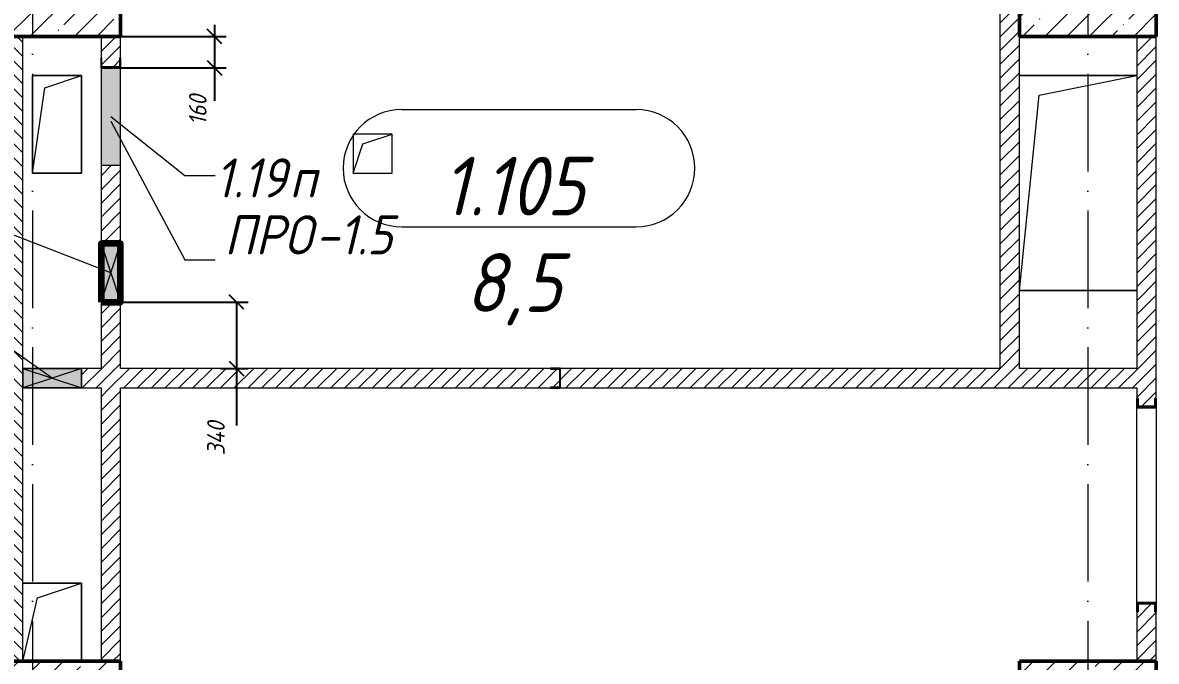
# Model space of a CAD drawing. Header units: millimetres. Extents: x -356862 to 418287, y 0 to 839748.
# Drawn here: x -98816 to -93015, y 522397 to 525668 of the extents above; entities that cross this region are included whole.
import ezdxf

# ---------------------------------------------------------------- set-up
doc = ezdxf.new("R2010")
doc.units = ezdxf.units.MM
doc.linetypes.add('50_200_ШТРИХ_1Т_ш5_п1_п1_', pattern=[700, 500, -100, 0, -100])
for name, color, linetype, lineweight in [('9.7) Заделка 956 шт', 6, 'Continuous', 158), ('A-____-____-DIMS', 7, 'Continuous', 9), ('A-DETL-GENF-OTLN', 7, 'Continuous', 9), ('A-FLOR-____-OTLN', 7, 'Continuous', 9), ('A-GENM-____-IDEN', 7, 'Continuous', 9), ('A-GENM-____-MCUT', 7, 'Continuous', 25), ('A-GENM-____-OTLN', 7, 'Continuous', 9), ('A-GENM-____-OTLN-1', 7, 'Continuous', 25), ('A-GLAZ-____-IDEN', 7, 'Continuous', 9), ('A-GLAZ-____-OTLN', 7, 'Continuous', 9), ('A-WALL-____-MCUT', 7, 'Continuous', 13), ('A-WALL-____-PATT-1', 7, 'Continuous', 9), ('A-WALL-FNSH-MCUT-1', 7, 'Continuous', 9), ('I-WALL-____-OTLN', 7, 'Continuous', 9), ('S-COLS-____-MCUT', 7, 'Continuous', 50), ('S-COLS-____-OTLN', 7, 'Continuous', 9), ('S-GRID-____-OTLN-1', 7, '50_200_ШТРИХ_1Т_ш5_п1_п1_', 9)]:
    doc.layers.add(name, color=color, linetype=linetype, lineweight=lineweight)
doc.layers.add('A-AREA-IDEN-1', color=7, linetype='Continuous', lineweight=9, true_color=0x000000)
doc.styles.add('ISOCPEUR_I', font='isocpeui.ttf', dxfattribs={"width": 0.9, "height": 2.5})
doc.styles.add('ISOCPEUR_I_11', font='isocpeui.ttf', dxfattribs={"width": 0.9, "height": 200})
doc.styles.add('ISOCPEUR_I_7', font='isocpeui.ttf', dxfattribs={"width": 0.9, "height": 90})
doc.dimstyles.new('ISO-1_8_0_9К_СРЕДНИЙ_Кладочные_1', dxfattribs={"dimscale": 304.8, "dimtxt": 89.638306, "dimasz": 0.246063, "dimexe": 0.19685, "dimexo": 0, "dimgap": 0, "dimtad": 1, "dimdec": 3, "dimrnd": 0.001, "dimdsep": 46, "dimtxsty": 'ISOCPEUR_I_7', "dimblk1": 'OBLIQUE', "dimblk2": 'OBLIQUE', "dimsah": 1, "dimcen": 0.09, "dimdle": 0.19685, "dimazin": 0, "dimtfac": 1, "dimtdec": 4, "dimtix": 1, "dimtmove": 0, "dimatfit": 3, "dimfxl": 1, "dimtvp": 1, "dimtolj": 1, "dimtzin": 0, "dimarcsym": 2})
pattern_1 = [(45, (-176515.067, 459015.94), (-35.35534, 35.35534), [])]

# ---------------------------------------------------------------- blocks, each defined once
blk = doc.blocks.new('BSC_Колонна _Прямоугольная - 500х700-V128-АР1_План отверстий 1 этажа в осях 1-64_Ю-ЯЯ')
at = {"layer": 'S-COLS-____-OTLN'}
h = blk.add_hatch(dxfattribs=at)
h.set_pattern_fill('FP_139', color=256, style=0, pattern_type=2)
h.set_pattern_definition([(315, (-63131.04, 77850), (114.04925, 114.04925), []), (315, (-63131.04, 77735.95), (114.04925, 114.04925), [201.613, -40.323, 3.353, -36.97])])
h.paths.add_polyline_path([(-250, 350), (-250, -350), (250, -350), (250, 350)], flags=0)
at = {"layer": 'S-COLS-____-MCUT'}
for p, q in [((250, 350), (-250, 350)), ((-250, 350), (-250, -350)), ((250, -350), (250, 350)), ((-250, -350), (250, -350))]:
    blk.add_line(p, q, dxfattribs=at)
blk = doc.blocks.new('BSC_Колонна _Прямоугольная - 500х700-V129-АР1_План отверстий 1 этажа в осях 1-64_Ю-ЯЯ')
at = {"layer": 'S-COLS-____-OTLN'}
h = blk.add_hatch(dxfattribs=at)
h.set_pattern_fill('FP_140', color=256, style=0, pattern_type=2)
h.set_pattern_definition([(315, (-63131.04, 83150), (114.04925, 114.04925), []), (315, (-63131.04, 83035.95), (114.04925, 114.04925), [201.613, -40.323, 3.353, -36.97])])
h.paths.add_polyline_path([(-250, 350), (-250, -350), (250, -350), (250, 350)], flags=0)
at = {"layer": 'S-COLS-____-MCUT'}
for p, q in [((250, 350), (-250, 350)), ((-250, 350), (-250, -350)), ((250, -350), (250, 350)), ((-250, -350), (250, -350))]:
    blk.add_line(p, q, dxfattribs=at)
blk = doc.blocks.new('BSC_Колонна _Прямоугольная - 500х700-V151-АР1_План отверстий 1 этажа в осях 1-64_Ю-ЯЯ')
at = {"layer": 'S-COLS-____-OTLN'}
h = blk.add_hatch(dxfattribs=at)
h.set_pattern_fill('FP_163', color=256, style=0, pattern_type=2)
h.set_pattern_definition([(315, (-66831.04, 77850), (114.04925, 114.04925), []), (315, (-66831.04, 77735.95), (114.04925, 114.04925), [201.613, -40.323, 3.353, -36.97])])
h.paths.add_polyline_path([(-250, -350), (250, -350), (250, 350), (-250, 350), (-250, 95.4)], flags=0)
at = {"layer": 'S-COLS-____-MCUT'}
for p, q in [((250, 350), (-250, 350)), ((-250, 350), (-250, -350)), ((250, -350), (250, 350)), ((-250, -350), (250, -350))]:
    blk.add_line(p, q, dxfattribs=at)
blk = doc.blocks.new('BSC_Колонна _Прямоугольная - 500х700-V152-АР1_План отверстий 1 этажа в осях 1-64_Ю-ЯЯ')
at = {"layer": 'S-COLS-____-OTLN'}
h = blk.add_hatch(dxfattribs=at)
h.set_pattern_fill('FP_164', color=256, style=0, pattern_type=2)
h.set_pattern_definition([(315, (-66831.04, 83150), (114.04925, 114.04925), []), (315, (-66831.04, 83035.95), (114.04925, 114.04925), [201.613, -40.323, 3.353, -36.97])])
h.paths.add_polyline_path([(-250, -350), (250, -350), (250, 350), (-250, 350)], flags=0)
at = {"layer": 'S-COLS-____-MCUT'}
for p, q in [((250, 350), (-250, 350)), ((-250, 350), (-250, -350)), ((250, -350), (250, 350)), ((-250, -350), (250, -350))]:
    blk.add_line(p, q, dxfattribs=at)
blk = doc.blocks.new('154_Фахверк_СКБ_Швеллер - Тип_100_4010-27789772-АР1_План отверстий 1 этажа в осях 1-64_Ю-ЯЯ')
at = {"layer": 'A-GENM-____-MCUT'}
for p, q in [((175, 50), (125, 50)), ((125, 50), (125, -50)), ((128, 47), (175, 47)), ((128, -47), (128, 47)), ((175, 47), (175, 50)), ((125, -50), (175, -50)), ((175, -47), (128, -47)), ((175, -50), (175, -47))]:
    blk.add_line(p, q, dxfattribs=at)
blk = doc.blocks.new('154_Стойка_СКБ_Швеллер - СМ-2230_100-28218823-АР1_План отверстий 1 этажа в осях 1-64_Ю-ЯЯ')
at = {"layer": 'A-GENM-____-MCUT'}
for p, q in [((171, 50), (125, 50)), ((125, 50), (125, -50)), ((129.5, 42.4), (171, 42.4)), ((129.5, -42.4), (129.5, 42.4)), ((171, 42.4), (171, 50)), ((125, -50), (171, -50)), ((171, -42.4), (129.5, -42.4)), ((171, -50), (171, -42.4))]:
    blk.add_line(p, q, dxfattribs=at)
blk = doc.blocks.new('AR_Отверстие Ниша - Лючок-32402957-АР1_План отверстий 1 этажа в осях 1-64_Ю-ЯЯ')
at = {"layer": 'A-GLAZ-____-OTLN'}
blk.add_hatch(color=256, dxfattribs=at).paths.add_polyline_path([(-250, 47), (-250, -50), (250, -50), (250, 50), (-250, 50)], flags=0)
for p, q in [((250, 50), (-250, 50)), ((-250, 50), (-250, -50)), ((-250, -50), (250, -50))]:
    blk.add_line(p, q, dxfattribs=at)
blk = doc.blocks.new('154_Фахверк_СКБ_Швеллер - Тип_100_4010_1-28088705-АР1_План отверстий 1 этажа в осях 1-64_Ю-ЯЯ')
at = {"layer": 'A-GENM-____-MCUT'}
for p, q in [((175, 50), (125, 50)), ((125, 50), (125, -50)), ((128, 47), (175, 47)), ((128, -47), (128, 47)), ((175, 47), (175, 50)), ((125, -50), (175, -50)), ((175, -47), (128, -47)), ((175, -50), (175, -47))]:
    blk.add_line(p, q, dxfattribs=at)
blk = doc.blocks.new('AR_Отверстие прямоугольное _в плите_ - AR_Отверстие прямоугольное _в плите_-30459597-АР1_План отверстий 1 этажа в осях 1-64_Ю-ЯЯ')
at = {"layer": 'A-GENM-____-OTLN'}
for p, q in [((100, 100), (-100, 100)), ((-100, 100), (-100, -100)), ((-50, 50), (100, 100)), ((100, -100), (100, 100)), ((-100, -100), (-50, 50)), ((-100, -100), (100, -100))]:
    blk.add_line(p, q, dxfattribs=at)
blk = doc.blocks.new('AR_Отверстие прямоугольное _в плите_ - AR_Отверстие прямоугольное _в плите_-V185-АР1_План отверстий 1 этажа в осях 1-64_Ю-ЯЯ')
at = {"layer": 'A-GENM-____-OTLN'}
for p, q in [((125, 250), (-125, 250)), ((-125, 250), (-125, -250)), ((-62.5, 187.5), (125, 250)), ((125, -250), (125, 250)), ((-125, -250), (-62.5, 187.5)), ((-125, -250), (125, -250))]:
    blk.add_line(p, q, dxfattribs=at)
blk = doc.blocks.new('AR_Отверстие прямоугольное _в плите_ - AR_Отверстие прямоугольное _в плите_-V236-АР1_План отверстий 1 этажа в осях 1-64_Ю-ЯЯ')
at = {"layer": 'A-GENM-____-OTLN'}
for p, q in [((300, 550), (-300, 550)), ((-200, 450), (300, 550)), ((-300, -550), (-200, 450)), ((-300, -550), (300, -550))]:
    blk.add_line(p, q, dxfattribs=at)
blk = doc.blocks.new('AR_Отверстие прямоугольное _в плите_ - AR_Отверстие прямоугольное _в плите_-30552629-АР1_План отверстий 1 этажа в осях 1-64_Ю-ЯЯ')
at = {"layer": 'A-GENM-____-OTLN'}
for p, q in [((150, 200), (-150, 200)), ((-75, 125), (150, 200)), ((150, -200), (150, 200)), ((-150, -200), (-75, 125))]:
    blk.add_line(p, q, dxfattribs=at)
blk = doc.blocks.new('AR_Отверстие прямоугольное _в стене__БезПР - AR_Отверстие прямоугольное _в стене__БезПР-36427571-АР1_План отверстий 1 этажа в осях 1-64_Ю-ЯЯ')
at = {"layer": 'A-GLAZ-____-OTLN'}
blk.add_hatch(color=256, dxfattribs=at).paths.add_polyline_path([(150, -50), (150, 50), (-150, 50), (-150, -50)], flags=0)
at = {"layer": 'A-DETL-GENF-OTLN'}
for p, q in [((-150, -50), (-150, 50)), ((-150, 50), (150, 50)), ((150, 50), (-150, -50)), ((-150, 50), (150, -50)), ((150, 50), (-150, 50)), ((-150, 50), (-150, -50)), ((150, 50), (150, -50)), ((150, -50), (150, 50)), ((150, -50), (-150, -50)), ((-150, -50), (150, -50))]:
    blk.add_line(p, q, dxfattribs=at)
at = {"layer": 'A-GLAZ-____-OTLN'}
blk.add_line((150, 50), (-150, 50), dxfattribs=at)
blk = doc.blocks.new('_Oblique')
at = {"color": 0, "linetype": 'ByBlock', "lineweight": -2}
blk.add_line((-0.5, -0.5), (0.5, 0.5), dxfattribs=at)
blk = doc.blocks.new('*D13513')
at = {"layer": 'A-____-____-DIMS', "color": 0, "lineweight": -2, "transparency": 16777216}
for p, q in [((-97834.8, 525657), (-97834.8, 525437)), ((-98315.1, 525597), (-97774.8, 525597)), ((-98374.3, 525437), (-97774.8, 525437)), ((-97834.8, 525437), (-97834.8, 525267))]:
    blk.add_line(p, q, dxfattribs=at)
at = {"layer": 'Defpoints', "color": 0, "transparency": 16777216}
for p in [(-98315.1, 525597), (-98374.3, 525437), (-97834.8, 525437)]:
    blk.add_point(p, dxfattribs=at)
at = {"layer": 'A-____-____-DIMS', "color": 0, "lineweight": -2, "transparency": 16777216, "xscale": 75, "yscale": 75, "zscale": 75}
for p, rotation in [((-97834.8, 525597), 90), ((-97834.8, 525437), 270)]:
    blk.add_blockref('_Oblique', p, dxfattribs=dict(at, rotation=rotation))
at = {"layer": 'A-____-____-DIMS', "color": 0, "transparency": 16777216, "insert": (-97965, 525142.9), "char_height": 90, "width": 368.207, "attachment_point": 1, "rotation": 90, "line_spacing_factor": 1.149209, "style": 'ISOCPEUR_I_7'}
blk.add_mtext('\\A1;160', dxfattribs=at)
blk = doc.blocks.new('*D13624')
at = {"layer": 'A-____-____-DIMS', "color": 0, "lineweight": -2, "transparency": 16777216}
for p, q in [((-98315.1, 524237), (-97661.8, 524237)), ((-97721.8, 524237), (-97721.8, 523837)), ((-97802.9, 523897), (-97661.8, 523897)), ((-97721.8, 523897), (-97721.8, 523604.6))]:
    blk.add_line(p, q, dxfattribs=at)
at = {"layer": 'Defpoints', "color": 0, "transparency": 16777216}
for p in [(-98315.1, 524237), (-97721.8, 524237), (-97802.9, 523897)]:
    blk.add_point(p, dxfattribs=at)
at = {"layer": 'A-____-____-DIMS', "color": 0, "lineweight": -2, "transparency": 16777216, "xscale": 75, "yscale": 75, "zscale": 75}
for p, rotation in [((-97721.8, 524237), 90), ((-97721.8, 523897), 270)]:
    blk.add_blockref('_Oblique', p, dxfattribs=dict(at, rotation=rotation))
at = {"layer": 'A-____-____-DIMS', "color": 0, "transparency": 16777216, "insert": (-97872, 523451.5), "char_height": 90, "width": 426.127, "attachment_point": 1, "rotation": 90, "line_spacing_factor": 1.149209, "style": 'ISOCPEUR_I_7'}
blk.add_mtext('\\A1;340', dxfattribs=at)
blk = doc.blocks.new('AAR_СКБ_Марка_помещения_1_5 ммп - Номер _ Площадь-27962135-АИ_План этажа_Стены_1')
at = {"layer": 'A-AREA-IDEN-1'}
for p, q in [((-2.987, 3), (3.013, 3)), ((-2.987, 0), (3.013, 0))]:
    blk.add_line(p, q, dxfattribs=at)
for centre, start, end in [((-2.987, 1.5), 90, 270), ((3.013, 1.5), 270, 90)]:
    blk.add_arc(centre, 1.5, start, end, dxfattribs=at)

msp = doc.modelspace()

# ---------------------------------------------------------------- hatches: boundary and pattern name
at = {"layer": 'A-WALL-____-PATT-1'}
h = msp.add_hatch(dxfattribs=at)
h.set_pattern_fill('FP_5', color=256, style=0, pattern_type=2)
h.set_pattern_definition(pattern_1)
h.paths.add_polyline_path([(-93815.0675, 523896.983), (-93715.0675, 523896.983), (-93715.0675, 525996.983), (-93815.0675, 525996.983), (-93815.0675, 525596.983)], flags=0)
h = msp.add_hatch(dxfattribs=at)
h.set_pattern_fill('FP_6', color=256, style=0, pattern_type=2)
h.set_pattern_definition([(135, (-176515.067, 459015.94), (-35.35534, -35.35534), [])])
h.paths.add_polyline_path([(-99015.0675, 522396.983), (-98815.0675, 522396.983), (-98815.0675, 525596.983), (-99015.0675, 525596.983), (-99015.0675, 522697.7393)], flags=0)
h = msp.add_hatch(dxfattribs=at)
h.set_pattern_fill('FP_5', color=256, style=0, pattern_type=2)
h.set_pattern_definition(pattern_1)
h.paths.add_polyline_path([(-98315.0675, 522396.983), (-98315.0675, 523796.983), (-98415.0675, 523796.983), (-98415.0675, 522396.983)], flags=0)
h.paths.add_polyline_path([(-98415.0675, 523896.983), (-98315.0675, 523896.983), (-98315.0675, 524236.983), (-98415.0675, 524236.983)], flags=0)
h.paths.add_polyline_path([(-98352.7145, 524536.983), (-98315.0675, 524536.983), (-98315.0675, 524936.983), (-98415.0675, 524936.983), (-98415.0675, 524536.983)], flags=0)
h.paths.add_polyline_path([(-98405.8322, 525439.983), (-98318.0675, 525439.983), (-98318.0675, 525486.983), (-98315.0675, 525486.983), (-98315.0675, 525596.983), (-98415.0675, 525596.983), (-98415.0675, 525486.983), (-98412.0675, 525486.983), (-98412.0675, 525439.983)], flags=0)
h = msp.add_hatch(dxfattribs=at)
h.set_pattern_fill('FP_5', color=256, style=0, pattern_type=2)
h.set_pattern_definition(pattern_1)
h.paths.add_polyline_path([(-93022.6675, 522396.983), (-93015.0675, 522396.983), (-93015.0675, 522650.983), (-93022.6675, 522650.983), (-93022.6675, 522692.483), (-93107.4675, 522692.483), (-93107.4675, 522650.983), (-93115.0675, 522650.983), (-93115.0675, 522396.983), (-93107.4675, 522396.983)], flags=0)
h.paths.add_polyline_path([(-93022.6675, 523701.483), (-93022.6675, 523742.983), (-93015.0675, 523742.983), (-93015.0675, 525596.983), (-93115.0675, 525596.983), (-93115.0675, 523742.983), (-93107.4675, 523742.983), (-93107.4675, 523701.483)], flags=0)
h = msp.add_hatch(dxfattribs=at)
h.set_pattern_fill('FP_5', color=256, style=0, pattern_type=2)
h.set_pattern_definition(pattern_1)
h.paths.add_polyline_path([(-93115.0675, 523796.983), (-93115.0675, 523896.983), (-96065.0675, 523896.983), (-96065.0675, 523796.983), (-95225.4455, 523796.983)], flags=0)
h.paths.add_polyline_path([(-96992.9462, 523796.983), (-96115.0675, 523796.983), (-96115.0675, 523799.983), (-96068.0675, 523799.983), (-96068.0675, 523893.983), (-96115.0675, 523893.983), (-96115.0675, 523896.983), (-98515.0675, 523896.983), (-98515.0675, 523796.983), (-98315.0675, 523796.983)], flags=0)

# ---------------------------------------------------------------- linework, layer by layer
at = {"layer": '9.7) Заделка 956 шт'}
msp.add_lwpolyline([(-98415.0675, 524236.983), (-98315.0675, 524236.983), (-98315.0675, 524536.983), (-98415.0675, 524536.983)], close=True, dxfattribs=at)
at = {"layer": 'A-FLOR-____-OTLN'}
for p, q in [((-98765.0671, 525396.6355), (-98515.0671, 525396.6355)), ((-98765.0671, 524896.6355), (-98765.0671, 525396.6355)), ((-98515.0671, 525396.6355), (-98515.0671, 524896.6355)), ((-93715.0675, 525396.6355), (-93115.0675, 525396.6355)), ((-98515.0671, 524896.6355), (-98765.0671, 524896.6355)), ((-93115.0675, 524296.6355), (-93715.0675, 524296.6355)), ((-98815.0675, 522796.983), (-98515.0675, 522796.983)), ((-98515.0675, 522796.983), (-98515.0675, 522396.983))]:
    msp.add_line(p, q, dxfattribs=at)
at = {"layer": 'A-GENM-____-IDEN'}
for p, q in [((-98365.0675, 525162.4363), (-97986.6897, 524453.4983)), ((-97986.6897, 524453.4983), (-97831.095, 524453.4983))]:
    msp.add_line(p, q, dxfattribs=at)
at = {"layer": 'A-GLAZ-____-IDEN'}
for p, q in [((-98365.0675, 525186.983), (-97986.6897, 524885.0622)), ((-97986.6897, 524885.0622), (-97831.095, 524885.0622)), ((-98365.0675, 524386.983), (-99174.1354, 524699.4523)), ((-98665.0675, 523846.983), (-99174.1354, 524205.9673))]:
    msp.add_line(p, q, dxfattribs=at)
at = {"layer": 'A-WALL-____-MCUT'}
for p, q in [((-98815.0675, 523896.983), (-98815.0675, 525596.983)), ((-98815.0675, 522396.983), (-98815.0675, 523796.983))]:
    msp.add_line(p, q, dxfattribs=at)
at = {"layer": 'A-WALL-FNSH-MCUT-1'}
for p, q in [((-93815.0675, 525996.983), (-93815.0675, 523896.983)), ((-98415.0675, 525596.983), (-98415.0675, 525486.983)), ((-98315.0675, 525486.983), (-98315.0675, 525596.983)), ((-93715.0675, 523896.983), (-93715.0675, 525596.983)), ((-93115.0675, 525596.983), (-93115.0675, 523896.983)), ((-93015.0675, 523742.983), (-93015.0675, 525596.983)), ((-98415.0675, 524936.983), (-98415.0675, 524536.983)), ((-98315.0675, 524536.983), (-98315.0675, 524936.983)), ((-98415.0675, 524236.983), (-98415.0675, 523896.983)), ((-98315.0675, 523896.983), (-98315.0675, 524236.983)), ((-98415.0675, 523896.983), (-98515.0675, 523896.983)), ((-96115.0675, 523896.983), (-98315.0675, 523896.983)), ((-93815.0675, 523896.983), (-96065.0675, 523896.983)), ((-93115.0675, 523896.983), (-93715.0675, 523896.983)), ((-98515.0675, 523796.983), (-98415.0675, 523796.983)), ((-98415.0675, 523796.983), (-98415.0675, 522396.983)), ((-98315.0675, 523796.983), (-96115.0675, 523796.983)), ((-98315.0675, 522396.983), (-98315.0675, 523796.983)), ((-96065.0675, 523796.983), (-93115.0675, 523796.983)), ((-93115.0675, 523796.983), (-93115.0675, 523742.983)), ((-93115.0675, 522650.983), (-93115.0675, 522396.983)), ((-93015.0675, 522396.983), (-93015.0675, 522650.983))]:
    msp.add_line(p, q, dxfattribs=at)
at = {"layer": 'I-WALL-____-OTLN'}
for p, q in [((-93115.0675, 522696.983), (-93115.0675, 523696.983)), ((-93015.0675, 523696.983), (-93015.0675, 522696.983))]:
    msp.add_line(p, q, dxfattribs=at)
at = {"layer": 'S-GRID-____-OTLN-1'}
for p, q in [((-98765.0675, 549908.7924), (-98765.0675, 498597.5699)), ((-93365.0675, 549908.7924), (-93365.0675, 498597.5699))]:
    msp.add_line(p, q, dxfattribs=at)

# ---------------------------------------------------------------- block references
at = {"layer": 'A-AREA-IDEN-1', "xscale": 199.9999999999999, "yscale": 199.9999999999999, "zscale": 199.9999999999999}
msp.add_blockref('AAR_СКБ_Марка_помещения_1_5 ммп - Номер _ Площадь-27962135-АИ_План этажа_Стены_1', (-96279.0421, 524622.2537), dxfattribs=at)
at = {"layer": 'A-GENM-____-OTLN'}
for name, p in [('AR_Отверстие прямоугольное _в плите_ - AR_Отверстие прямоугольное _в плите_-V185-АР1_План отверстий 1 этажа в осях 1-64_Ю-ЯЯ', (-98640.0671, 525146.6355)), ('AR_Отверстие прямоугольное _в плите_ - AR_Отверстие прямоугольное _в плите_-V236-АР1_План отверстий 1 этажа в осях 1-64_Ю-ЯЯ', (-93415.0675, 524846.6355)), ('AR_Отверстие прямоугольное _в плите_ - AR_Отверстие прямоугольное _в плите_-30459597-АР1_План отверстий 1 этажа в осях 1-64_Ю-ЯЯ', (-97025.0675, 524996.6355)), ('AR_Отверстие прямоугольное _в плите_ - AR_Отверстие прямоугольное _в плите_-30552629-АР1_План отверстий 1 этажа в осях 1-64_Ю-ЯЯ', (-98665.0675, 522596.983))]:
    msp.add_blockref(name, p, dxfattribs=at)
at = {"layer": 'A-GENM-____-OTLN-1'}
for name, p, rotation in [('154_Фахверк_СКБ_Швеллер - Тип_100_4010_1-28088705-АР1_План отверстий 1 этажа в осях 1-64_Ю-ЯЯ', (-98365.0675, 525311.983), 89.9999999999999), ('154_Фахверк_СКБ_Швеллер - Тип_100_4010-27789772-АР1_План отверстий 1 этажа в осях 1-64_Ю-ЯЯ', (-95940.0675, 523846.983), 180), ('154_Стойка_СКБ_Швеллер - СМ-2230_100-28218823-АР1_План отверстий 1 этажа в осях 1-64_Ю-ЯЯ', (-93065.0675, 523571.983), 90), ('154_Стойка_СКБ_Швеллер - СМ-2230_100-28218823-АР1_План отверстий 1 этажа в осях 1-64_Ю-ЯЯ', (-93065.0675, 522821.983), 270)]:
    msp.add_blockref(name, p, dxfattribs=dict(at, rotation=rotation))
at = {"layer": 'A-GLAZ-____-OTLN', "rotation": 89.9999999999999}
for name, p in [('AR_Отверстие Ниша - Лючок-32402957-АР1_План отверстий 1 этажа в осях 1-64_Ю-ЯЯ', (-98365.0675, 525186.983)), ('AR_Отверстие прямоугольное _в стене__БезПР - AR_Отверстие прямоугольное _в стене__БезПР-36427571-АР1_План отверстий 1 этажа в осях 1-64_Ю-ЯЯ', (-98365.0675, 524386.983))]:
    msp.add_blockref(name, p, dxfattribs=at)
at = {"layer": 'A-GLAZ-____-OTLN'}
msp.add_blockref('AR_Отверстие прямоугольное _в стене__БезПР - AR_Отверстие прямоугольное _в стене__БезПР-36427571-АР1_План отверстий 1 этажа в осях 1-64_Ю-ЯЯ', (-98665.0675, 523846.983), dxfattribs=at)
at = {"layer": 'S-COLS-____-OTLN', "rotation": 89.9999999999999}
for name, p in [('BSC_Колонна _Прямоугольная - 500х700-V151-АР1_План отверстий 1 этажа в осях 1-64_Ю-ЯЯ', (-98665.0675, 525846.983)), ('BSC_Колонна _Прямоугольная - 500х700-V152-АР1_План отверстий 1 этажа в осях 1-64_Ю-ЯЯ', (-93365.0675, 525846.983)), ('BSC_Колонна _Прямоугольная - 500х700-V128-АР1_План отверстий 1 этажа в осях 1-64_Ю-ЯЯ', (-98665.0675, 522146.983)), ('BSC_Колонна _Прямоугольная - 500х700-V129-АР1_План отверстий 1 этажа в осях 1-64_Ю-ЯЯ', (-93365.0675, 522146.983))]:
    msp.add_blockref(name, p, dxfattribs=at)

# ---------------------------------------------------------------- texts
at = {"layer": 'A-AREA-IDEN-1', "char_height": 300, "attachment_point": 8, "line_spacing_factor": 1.139951, "style": 'ISOCPEUR_I'}
for s, insert, width in [('\\pxqc,t8.46667,16.93333,25.4,33.86667,42.33333,50.8,59.26667,67.73333,76.2,84.66667,93.13333,101.6,110.06667,118.53333,127,135.46667,143.93333,152.4,160.86667,169.33333,177.8,186.26667,194.73333,203.2,211.66667,220.13333,228.6,237.06667,245.53333,254,262.46667,270.93333;{1.105}', (-96304.4711, 524680.5836), 846), ('\\pxqc,t8.46667,16.93333,25.4,33.86667,42.33333,50.8,59.26667,67.73333,76.2,84.66667,93.13333,101.6,110.06667,118.53333,127,135.46667,143.93333,152.4,160.86667,169.33333,177.8,186.26667,194.73333,203.2,211.66667,220.13333,228.6,237.06667,245.53333,254,262.46667,270.93333;{8,5}', (-96303.4711, 524116.6356), 542)]:
    msp.add_mtext(s, dxfattribs=dict(at, insert=insert, width=width))
at = {"layer": 'A-GENM-____-IDEN', "char_height": 200, "attachment_point": 1, "style": 'ISOCPEUR_I_11'}
for s, insert, width in [('ПРО', (-97783.9517, 524680.6144), 562.784625), ('-1.5', (-97319.6079, 524680.6144), 505.063125)]:
    msp.add_mtext(s, dxfattribs=dict(at, insert=insert, width=width))
at = {"layer": 'A-GLAZ-____-IDEN', "char_height": 200, "attachment_point": 1, "style": 'ISOCPEUR_I_11'}
for s, insert, width in [('1.19', (-97831.095, 524972.6768), 461.772), ('\\fISOCPEUR|b0|i1|c204|p34|;\\W.9;п', (-97450.095, 524972.6768), 158.734125)]:
    msp.add_mtext(s, dxfattribs=dict(at, insert=insert, width=width))

# ---------------------------------------------------------------- dimensions: what is measured, and where the dimension line sits
at = {"layer": 'A-____-____-DIMS'}
for base, p1, p2, override, picture, middle in [((-97834.8191, 525436.983), (-98315.0675, 525596.983), (-98374.2861, 525436.983), {"dimpost": '<>', "dimfxl": 170.607295}, '*D13513', (-97904.9578, 525266.9679)), ((-97721.798, 524236.983), (-97802.9065, 523896.983), (-98315.0675, 524236.983), {"dimpost": '<>', "dimfxl": 614.742916}, '*D13624', (-97812.0025, 523604.5718))]:
    dim = msp.add_linear_dim(base=base, p1=p1, p2=p2, angle=90, dimstyle='ISO-1_8_0_9К_СРЕДНИЙ_Кладочные_1', override=override, dxfattribs=at)
    dim.commit()
    dim.dimension.update_dxf_attribs({"geometry": picture, "text_midpoint": middle, "dimtype": 160, "text_rotation": 90})

doc.saveas('drawing.dxf')
